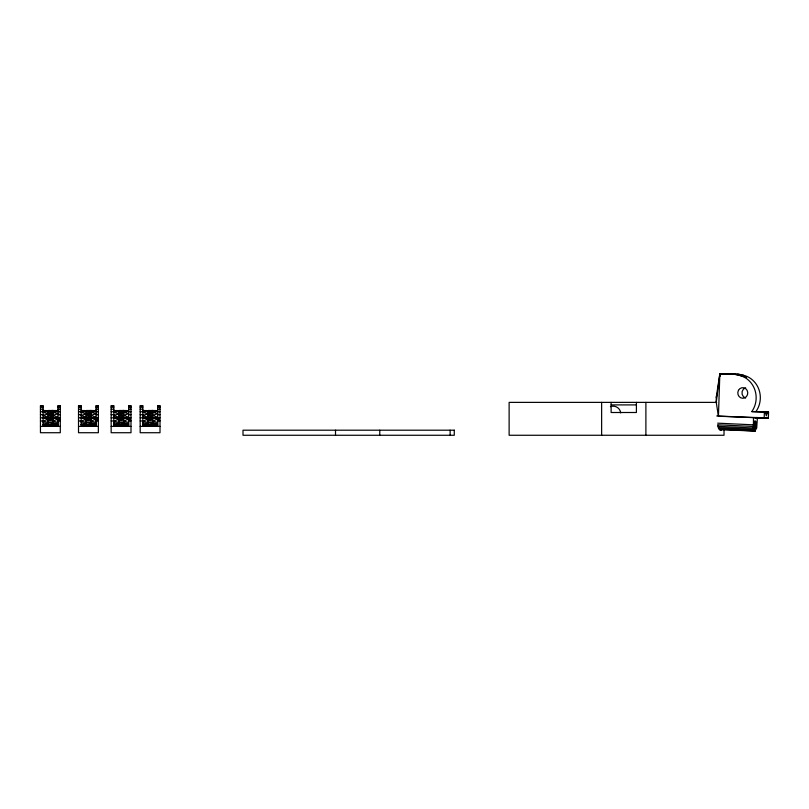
<?xml version="1.0" encoding="UTF-8"?>
<svg xmlns="http://www.w3.org/2000/svg" width="809" height="809" viewBox="0 0 809 809"><rect width="100%" height="100%" fill="white"/><g stroke="black" fill="none" stroke-linecap="round" stroke-linejoin="round"><path stroke-width="1.21" d="M759.611 417.747L757.396 417.666L756.718 427.981L754.898 431.136L753.351 427.981L753.513 417.666L759.833 417.737M756.324 424.816C754.028 410.891 752.896 438.731 756.324 424.816L753.877 424.705M718.432 416.251L716.248 402.376L716.248 397.32L719.848 373.788L734.966 374.365L739.426 375.346A22.925 21.479 89.4 0 1 751.783 411.599L768.55 412.034L768.348 417.97L718.432 416.251L719.848 373.788L724.025 373.738M761.835 417.828L766.265 418L755.454 417.666L764.181 418.02L764.384 412.084L768.55 412.034M721.315 374.375L721.355 373.778L739.133 374.314L743.592 375.295A22.925 21.479 89.4 0 1 755.95 411.548M767.175 413.268L766.315 415.786L765.627 413.268L767.175 413.268L764.707 413.166M716.248 402.376L719.848 373.788L719.98 376.276M716.248 397.32L717.027 394.964M59.057 419.274L57.975 419.274L58.511 420.124L57.975 420.973L60.291 420.963L57.975 417.778L48.055 417.252L43.089 415.391L57.975 411.215M97.12 419.274L96.038 419.274L96.584 420.124L96.038 420.973L98.354 420.963L96.038 417.778L86.118 417.252L81.163 415.391L96.038 411.215M129.764 419.274L128.682 419.274L129.218 420.124L128.682 420.973L130.997 420.963L128.682 417.778L118.761 417.252L113.806 415.391L128.682 411.215M158.786 419.274L157.694 419.274L158.24 420.124L157.694 420.973L160.01 420.963L157.694 417.778L147.784 417.252L142.819 415.391L157.694 411.215M722.761 428.861L722.184 429.66A5.248 2.831 -90 0 1 719.403 429.66L717.927 425.281M48.055 420.963L53.01 417.778L57.975 419.153L53.01 420.963L48.055 420.963L53.01 419.153M86.118 420.963L91.083 417.778L96.038 419.153L91.083 420.963L86.118 420.963L91.083 419.153M118.761 420.963L123.716 417.778L128.682 419.153L123.716 420.963L118.761 420.963L123.716 419.153M147.784 420.963L152.739 417.778L157.694 419.153L152.739 420.963L147.784 420.963L152.739 419.153M40.45 420.963L43.089 420.973L53.01 417.778M78.513 420.963L81.163 420.973L91.083 417.778M111.157 420.963L113.806 420.973L123.716 417.778M140.179 420.963L142.819 420.973L152.739 417.778M53.01 410.618L48.055 411.215L57.975 410.618L53.01 410.507L43.089 412.266L53.01 415.391L57.975 413.692L53.01 412.266L48.055 412.266M91.083 410.618L86.118 411.215L96.038 410.618L91.083 410.507L81.163 412.266L91.083 415.391L96.038 413.692L91.083 412.266L86.118 412.266M123.716 410.618L118.761 411.215L128.682 410.618L123.716 410.507L113.806 412.266L123.716 415.391L128.682 413.692L123.716 412.266L118.761 412.266M152.739 410.618L147.784 411.215L157.694 410.618L152.739 410.507L142.819 412.266L152.739 415.391L157.694 413.692L152.739 412.266L147.784 412.266M57.975 420.235L58.511 420.124M96.038 420.235L96.584 420.124M128.682 420.235L129.218 420.124M157.694 420.235L158.24 420.124M737.171 430.307L737.929 430.166L736.109 430.024M53.01 423.815L43.089 424.664L53.01 425.049L53.01 410.507L48.055 410.507L48.055 425.049L43.089 424.937M91.083 423.815L81.163 424.664L91.083 425.049L91.083 410.507L86.118 410.507L86.118 425.049L81.163 424.937M123.716 423.815L113.806 424.664L123.716 425.049L123.716 410.507L118.761 410.507L118.761 425.049L128.682 425.049L118.761 424.664M152.739 423.815L142.819 424.664L152.739 425.049L152.739 410.507L147.784 410.507L147.784 425.049L142.819 424.937M43.089 411.215L53.01 410.507M81.163 411.215L91.083 410.507M113.806 411.215L123.716 410.507M142.819 411.215L152.739 410.507M722.518 374.365L722.518 373.758L739.133 374.314M739.426 375.346L746.333 377.257L742.096 375.315L743.592 375.295M40.45 417.828L60.291 417.828M78.513 417.828L98.354 417.828M111.157 417.828L130.997 417.828M140.179 417.828L160.01 417.828M734.966 374.365L740.913 375.325M40.45 426.404L60.291 426.404M78.513 426.404L98.354 426.404M111.157 426.404L130.997 426.404M140.179 426.404L160.01 426.404M716.693 402.376L509.124 402.376L509.124 435.262L724.025 435.262L724.025 429.164M611.119 404.904L636.41 404.904M40.45 406.067L43.089 406.067M57.975 406.067L60.291 406.067M78.513 406.067L81.163 406.067M96.038 406.067L98.354 406.067M111.157 406.067L113.806 406.067M128.682 406.067L130.997 406.067M140.179 406.067L142.819 406.067M157.694 406.067L160.01 406.067M40.45 407.291L43.089 407.291M57.975 407.291L60.291 407.291M78.513 407.291L81.163 407.291M96.038 407.291L98.354 407.291M111.157 407.291L113.806 407.291M128.682 407.291L130.997 407.291M140.179 407.291L142.819 407.291M157.694 407.291L160.01 407.291M40.45 409.223L43.089 409.223M57.975 409.223L60.291 409.223M78.513 409.223L81.163 409.223M96.038 409.223L98.354 409.223M111.157 409.223L113.806 409.223M128.682 409.223L130.997 409.223M140.179 409.223L142.819 409.223M157.694 409.223L160.01 409.223M40.45 411.751L43.089 411.751M57.975 411.751L60.291 411.751M78.513 411.751L81.163 411.751M96.038 411.751L98.354 411.751M111.157 411.751L113.806 411.751M128.682 411.751L130.997 411.751M140.179 411.751L142.819 411.751M157.694 411.751L160.01 411.751M53.01 413.692L48.055 413.692L53.01 417.252L48.055 415.391M91.083 413.692L86.118 413.692L91.083 417.252L86.118 415.391M123.716 413.692L118.761 413.692L123.716 417.252L118.761 415.391M152.739 413.692L147.784 413.692L152.739 417.252L147.784 415.391M40.45 414.683L43.089 414.683M57.975 414.683L60.291 414.683M78.513 414.683L81.163 414.683M96.038 414.683L98.354 414.683M111.157 414.683L113.806 414.683M128.682 414.683L130.997 414.683M140.179 414.683L142.819 414.683M157.694 414.683L160.01 414.683M48.055 424.664L57.975 425.049L43.089 424.331M86.118 424.664L96.038 425.049L81.163 424.331M147.784 424.664L157.694 425.049L142.819 424.331M142.819 410.507L147.784 410.618M113.806 410.507L118.761 410.618M81.163 410.507L86.118 410.618M43.089 410.507L48.055 410.618M113.806 424.937L128.682 423.815L123.716 422.551L118.761 422.551L113.806 420.963M763.484 417.838L768.348 417.97L764.738 417.838M751.783 411.599L764.384 412.084M756.314 417.505L759.924 417.646M754.2 417.616L764.181 418.02M716.754 415.957L753.513 417.666M756.091 422.136L753.826 422.035L754.14 423.734L756.324 423.835M754.018 422.824L756.253 422.925M717.694 423.168L753.219 424.816M753.796 425.686L756.243 425.797M717.694 424.796L753.219 426.454M753.594 426.596L756.091 426.717M753.422 427.385L755.879 427.496M717.826 426.323L755.606 428.103M718.079 427.627L753.604 429.286M718.443 428.639L753.968 430.287M720.111 429.326L755.414 430.924M720.526 429.539L754.898 431.136M142.819 417.252L147.784 417.778M113.806 417.252L118.761 417.778M81.163 417.252L86.118 417.778M43.089 417.252L48.055 417.778M152.739 424.331L157.694 424.937M123.716 424.331L128.682 424.937M113.806 424.331L123.716 424.937L121.734 424.28M91.083 424.331L96.038 424.937M53.01 424.331L57.975 424.937M737.626 374.345L741.084 375.093M142.819 422.551L147.784 423.815M113.806 422.551L118.761 423.815M81.163 422.551L86.118 423.815M43.089 422.551L48.055 423.815M142.819 417.778L147.784 419.153M113.806 417.778L118.761 419.153M81.163 417.778L86.118 419.153M43.089 417.778L48.055 419.153M152.739 420.963L157.694 422.551M142.819 420.963L147.784 422.551L152.739 422.551L157.694 423.815L147.784 425.049L152.739 424.937L150.757 424.28M123.716 420.963L128.682 422.551M91.083 420.963L96.038 422.551M81.163 420.963L86.118 422.551L91.083 422.551L96.038 423.815L86.118 425.049L91.083 424.937L89.091 424.28M53.01 420.963L57.975 422.551M43.089 420.963L48.055 422.551L53.01 422.551L57.975 423.815L48.055 425.049L53.01 424.937L51.028 424.28M152.739 415.391L157.694 417.252M123.716 415.391L128.682 417.252M91.083 415.391L96.038 417.252M53.01 415.391L57.975 417.252M645.895 402.376L645.895 435.262M636.41 402.376L636.41 412.499L611.119 412.499L611.119 402.376M601.633 402.376L601.633 435.262M450.128 430.196L450.128 435.262M379.775 430.196L379.775 435.262M335.513 430.196L335.513 435.262M157.694 426.414L157.694 405.653L160.01 405.653L160.01 432.724L140.179 432.724L140.179 405.653L142.819 405.653L142.819 426.414M128.682 426.414L128.682 405.653L130.997 405.653L130.997 432.724L111.157 432.724L111.157 405.653L113.806 405.653L113.806 426.414M96.038 426.414L96.038 405.653L98.354 405.653L98.354 432.724L78.513 432.724L78.513 405.653L81.163 405.653L81.163 426.414M57.975 426.414L57.975 405.653L60.291 405.653L60.291 432.724L40.45 432.724L40.45 405.653L43.089 405.653L43.089 426.414M610.431 406.684A7.584 7.584 0 0 1 612.352 406.219L614.334 406.26A7.584 7.584 0 0 1 620.715 412.944M754.099 421.711A5.056 1.83 -90 0 1 754.564 423.977M745.655 398.048A5.309 4.975 89.5 0 1 745.645 387.784M454.274 430.196L243.003 430.196L243.003 435.262L454.274 435.262L454.274 430.196M738.465 390.312A5.309 4.975 89.5 0 0 742.783 398.281A5.309 4.975 89.5 0 0 747.091 390.312A5.309 4.975 89.5 0 0 738.465 390.312"/></g></svg>
